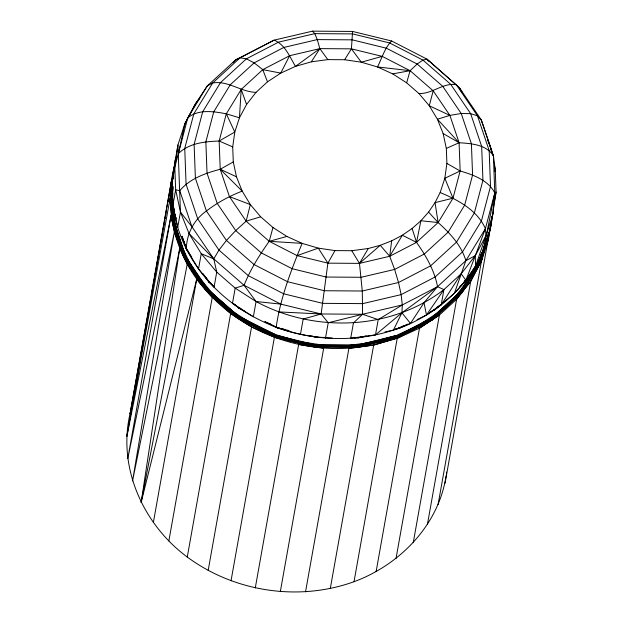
<?xml version="1.0" encoding="UTF-8"?>
<svg xmlns="http://www.w3.org/2000/svg" width="623" height="623" viewBox="0 0 623 623"><rect width="100%" height="100%" fill="white"/><g stroke="black" fill="none" stroke-linecap="round" stroke-linejoin="round"><path stroke-width="0.93" d="M481.634 252.899L479.539 259.324L468.994 279.049L460.522 291.556L432.144 317.605L418.43 325.455L396.649 335.392L373.263 342.097L357.143 345.235L315.62 344.94L299.274 341.575L275.358 334.535L252.829 324.279L238.5 316.227L208.152 289.765L198.753 277.134L186.184 257.47L182.017 246.77L174.097 221.531L172.532 197.374L172.68 186.261M174.417 166.878L174.775 164.978C162.385 209.001 176.036 258.039 206.805 291.338C243.741 333.141 302.155 353.856 357.267 347.354L357.143 345.235L315.62 344.94L275.156 335.042L238.5 316.227L208.152 289.765L186.184 257.47L174.097 221.531L173.599 208.207M490.737 224.412L488.44 239.73L481.447 261.115L470.754 281.129L456.62 299.258L439.386 315.074L419.481 328.189L397.396 338.266L373.675 345.064L357.267 347.354L315.339 347.058L274.47 337.066L251.544 326.997L230.642 313.595L206.805 291.338L184.618 258.716L174.347 231.99L171.13 215.215L126.921 436.108L170.118 198.293L171.341 181.472L130.028 413.867C117.443 467.826 143.563 524.846 187.282 557.032C234.45 591.951 298.775 601.662 354.028 581.703L397.357 337.502L396.649 335.392L357.143 345.235L396.882 335.906L418.43 325.455L438.055 312.536M398.588 328.033L399.133 328.274C435.664 314.662 467.663 287.398 483.144 251.17L490.254 229.544L496.079 192.024L495.238 169.479L493.4 155.859L481.322 119.966L459.377 87.703L427.004 59.146L391.618 40.986L352.563 31.438L312.481 31.15L274.112 40.152L235.626 59.901L207.288 85.912L195.606 103.566L184.914 123.572L177.929 144.957L174.814 167.198L175.663 189.75L180.444 212.046L189.042 233.547L201.245 253.717L216.749 272.064L235.183 288.13L244.084 285.295C250.329 269.525 259.425 255.087 269.214 241.311L302.124 243.375C291.081 270.46 280.288 298.067 276.207 327.207L276.191 327.402C313.657 340.828 355.445 342.549 393.409 330.089L401.928 312.801L402.302 304.959L401.142 294.624L398.518 282.507L394.624 269.432L389.71 256.279L380.256 245.298L368.31 248.491L351.793 250.719L334.979 250.602L318.291 248.133L302.124 243.375L286.892 236.444L272.96 227.512L260.671 216.796L250.329 204.57L242.199 191.121L236.467 176.792L233.282 161.925L232.714 146.896L234.785 132.06L239.45 117.802L246.576 104.469L255.998 92.375L267.493 81.831L280.763 73.093L295.481 66.373L311.298 61.841L327.815 59.613L344.628 59.73L361.317 62.199L377.483 66.957L392.716 73.888L406.648 82.82L418.936 93.536L429.278 105.762L437.408 119.211L443.14 133.54L446.325 148.406L446.893 163.436L444.822 178.271L440.157 192.53L435.033 202.639L428.593 212.085L420.914 220.744L412.115 228.501L402.318 235.237L391.649 240.86L380.256 245.298L359.471 263.373L327.885 263.147L297.101 255.625L269.214 241.311L246.132 221.181L229.42 196.611L220.223 169.269L219.156 141.024L226.313 113.807L241.187 89.455L262.774 69.644L289.602 55.72L319.84 48.625L351.427 48.851L382.211 56.374L410.098 70.687L433.18 90.818L449.892 115.387L459.089 142.729L460.148 170.975L452.999 198.192L438.125 222.543L416.538 242.355L389.71 256.279L359.471 263.373L351.793 250.719M172.532 197.374L172.867 192.764M332.191 337.978C264.985 336.661 197.958 292.974 177.719 227.325L180.444 212.046L177.929 144.957L172.719 175.281L172.096 182.477L173.544 221.695L185.677 257.751L207.716 290.162L238.165 316.71L274.945 335.587L315.55 345.516L357.213 345.812L397.092 336.459L432.471 318.088L460.942 291.953L480.559 259.846L483.946 246.957M344.628 59.73L351.427 48.851L352.563 31.438M492.816 213.097C491.08 227.613 487.739 242.487 480.613 255.313M493.089 210.2L493.268 208.269M315.62 344.94L315.339 347.058L274.393 337.393L275.358 334.535L238.5 316.227L237.869 317.193L237.449 318.057L274.47 337.066M334.979 250.602L327.885 263.147L321.125 313.976L328.212 322.769L325.494 338.048M391.649 240.86L389.71 256.279L402.318 235.237L416.538 242.355C425.937 255.773 434.504 270.359 437.525 286.673L443.919 289.617L461.152 273.801L475.287 255.664L485.987 235.65L492.972 214.265L494.794 192.943L493.4 155.859L481.322 119.966L477.498 115.862L456.293 84.689C442.961 82.493 432.339 94.065 418.936 93.536M176.075 157.564L175.203 160.236L172.096 182.477L174.814 167.198L187.749 117.879L207.288 85.912L212.692 82.96L240.081 57.822L274.112 40.152C285.116 44.513 289.765 56.919 295.481 66.373L319.84 48.625L317.286 39.599L314.779 33.642L312.481 31.15M354.028 581.703C399.771 564.874 438.771 524.987 446.107 475.754M446.372 473.901L446.629 472.047M489.733 230.463L445.071 483.168M489.99 228.61L490.254 226.756M490.254 229.544L491.025 223.984M491.29 222.131L491.547 220.277M491.804 218.424L492.069 216.57M168.849 540.966L212.217 297.529L196.704 279.182L141.141 502.45L179.743 248.39L187.227 264.199L206.805 291.338L237.449 318.057M173.186 174.572L173.506 172.657M173.825 170.733L174.144 168.817M126.921 436.108L171.341 181.472M184.4 126.438L184.914 123.572L195.606 103.566L199.734 98.27M171.13 215.215L127.762 458.653L174.347 231.99L132.543 480.948L179.743 248.39M172.945 205.029L177.719 227.325L174.129 212.77L172.945 205.029L175.663 189.75L179.751 190.708L191.829 226.608L213.775 258.864L244.084 285.295L256.076 301.532C314.319 333.103 390.761 330.455 443.919 289.617L441.201 304.896L426.49 314.997L417.091 319.56M189.042 233.547L213.775 258.864L216.749 272.064L214.032 287.343L198.519 268.996L186.316 248.826C186.721 233.586 193.94 219.763 206.415 210.995C217.287 202.623 229.412 196.058 242.199 191.121L220.223 169.269C205.419 173.171 189.851 178.575 179.751 190.708M153.344 522.619L196.704 279.182M198.519 268.996L201.245 253.717L213.775 258.864L218.961 250.088L226.445 240.439L235.712 230.58L246.132 221.181L260.671 216.796M187.282 557.032L230.642 313.595M208.175 570.434L251.544 326.997M256.076 301.532L253.359 316.811L232.457 303.409L235.183 288.13L256.076 301.532L280.7 304.094L321.125 313.976L362.602 314.272L402.302 304.959L437.525 286.673L465.872 260.655L475.287 255.664L485.403 228.688L494.794 192.943L496.079 192.024L494.382 201.572M231.032 580.831L274.393 337.393M255.274 587.964L298.643 344.527L323.68 348.234L280.319 591.671M300.457 334.341L303.175 319.062L321.125 313.976L278.933 311.928M305.535 591.85L348.896 348.413L373.675 345.064L397.412 337.939L433.024 319.451L461.674 293.145L481.423 260.827L488.969 232.099M330.307 588.501L373.675 345.064M368.31 248.491L359.471 263.373L362.282 291.011L362.602 314.272L353.436 322.948L350.71 338.227L375.49 334.878L378.208 319.599L402.302 304.959M376.113 571.626L419.481 328.189L439.386 315.074L396.018 558.52M413.251 542.703L456.62 299.258L470.754 281.129L481.423 260.827L480.964 260.173L479.539 259.324L460.522 291.556L432.144 317.605L396.882 335.906M427.394 524.566L470.754 281.129M494.896 171.387L495.238 169.479L494.436 165.757M438.086 504.56L481.447 261.115L488.977 232.161M151.023 297.078L130.028 413.867L131.188 410.3M151.373 295.162L152.915 286.549M153.266 284.633L154.122 279.844M154.465 277.936L156.015 269.315M156.365 267.399L157.222 262.618M157.564 260.702L157.907 258.786M158.258 256.871L159.114 252.089M159.457 250.173L161.007 241.553M161.357 239.645L162.214 234.855M162.556 232.94L162.899 231.024M163.249 229.108L164.106 224.327M164.449 222.411L164.799 220.495M165.142 218.58L165.998 213.798M166.341 211.882L166.691 209.967M168.241 201.354L168.584 199.438M170.134 190.825L170.476 188.909M172.54 177.423L174.09 168.802L171.006 184.938L172.407 222.427L184.618 258.716L186.184 257.47L198.753 277.134L214.047 295.224M141.141 502.45L187.227 264.199M184.914 123.572L178.357 153.624C188.995 143.056 204.928 141.561 219.156 141.024L234.785 132.06L226.313 113.807C213.666 111.455 198.472 108.924 187.749 117.879M246.132 221.181L250.329 204.57L229.42 196.611M433.18 90.818L429.278 105.762L449.892 115.387L461.23 113.495L470.645 113.659L477.498 115.862L489.172 150.556L490.511 186.386L481.439 220.924L462.562 251.817L435.173 276.955L401.142 294.624L362.773 303.627L322.691 303.346L283.636 293.791L248.25 275.631L218.961 250.088L197.756 218.914L186.082 184.229L184.743 148.391L193.815 113.853L212.692 82.96C228.088 80.383 240.86 91.924 255.998 92.375M172.867 179.12L172.719 175.281L173.451 172.501M172.15 184.447L171.006 184.938L172.953 177.524M172.968 178.24L171.27 184.72L172.672 222.162L184.867 258.397L207.023 290.972L237.628 317.66L274.595 336.638L315.402 346.614L357.275 346.91L397.357 337.502L432.923 319.046L461.542 292.779L481.26 260.507L488.307 233.672M172.143 182.703L171.66 184.548L173.062 221.905L185.226 258.07L207.334 290.567L237.869 317.193L274.751 336.132L315.472 346.084L357.259 346.38L397.248 337.004L432.736 318.579L461.285 292.374L480.964 260.173L484.85 245.4M461.674 293.145L460.522 291.556L480.076 259.557L481.758 253.133M484.593 244.862L482.895 251.334L481.392 253.81L482.895 251.334L485.146 242.954M484.608 245.61L483.144 251.17L482.521 251.427M485.091 243.757L485.823 240.976M171.006 184.938L172.999 177.485M272.96 227.512L269.214 241.311L286.892 236.444M406.648 82.82L410.098 70.687L417.184 64.021L422.947 60.088L427.004 59.146L459.377 87.703L462.313 92.656M480.076 259.557L482.288 252.136M483.113 249.356L483.946 246.576M175.203 160.236L176.122 157.487M430.322 312.076L434.745 309.787L454.401 293.262L465.872 260.655L485.403 228.688C477.343 210.099 457.96 199.967 440.157 192.53M454.401 293.262L465.911 280.272L475.287 255.664L475.575 266.091L463.395 283.488L459.813 286.775M391.618 40.986C384.632 48.041 381.93 58.266 377.483 66.957L410.098 70.687L392.716 73.888M324.645 337.502L317.037 337.448L324.809 337.393M289.602 55.72L280.763 73.093L262.774 69.644L254.129 62.868L246.389 58.835L240.081 57.822L235.626 59.901L233.158 62.674M206.805 291.338L208.152 289.765L232.215 311.072L252.829 324.279M463.395 283.488L465.397 280.194L463.395 283.488L462.437 283.535M463.169 283.613L464.182 281.954M441.201 304.896L461.152 273.801L465.911 280.272M311.298 61.841L319.84 48.625L327.815 59.613M385.037 331.942L393.409 330.089L410.487 323.438L424.014 302.723L437.525 286.673L401.928 312.801L375.49 334.878M443.919 289.617L426.49 314.997L424.014 302.723M455.055 296.937L468.994 279.049M233.43 303.409L239.255 308.486L239.964 308.011M265.048 321.733L276.223 327.464L284.641 329.419M437.151 307.217L434.293 309.833L431.755 311.15M433.974 309.662L434.558 309.872L439.565 305.278M492.372 215.246L492.567 213.105M233.282 161.925L220.223 169.269L236.467 176.792M397.396 338.266L433.024 319.451L432.144 317.605M403.034 326.063L398.806 328.259L396.018 328.913M398.993 328.337L403.369 326.078M393.409 330.089L399.133 328.274L407.683 324.131M485.403 228.688L485.987 235.65L475.575 266.091L483.261 250.929L494.794 192.943C488.12 180.008 473.239 174.876 460.148 170.975L444.822 178.271L452.999 198.192L435.033 202.639L438.125 222.543C449.845 233.08 461.3 245.189 465.872 260.655M446.325 148.406L459.089 142.729C471.198 143.539 486.283 144.466 493.4 155.859M235.626 59.901L239.232 58.437M297.101 255.625L318.291 248.133L327.885 263.147M449.892 115.387L437.408 119.211L459.089 142.729L443.14 133.54M382.211 56.374L361.317 62.199L351.427 48.851M328.212 322.769L362.602 314.272L378.208 319.599M353.864 337.355L358.817 337.635L362.531 336.763M365.522 336.163L358.91 337.744L354.152 337.705M394.336 329.435L399.133 328.274M357.267 347.354L397.412 337.939M366.433 336.054L358.988 337.697L354.207 337.744M348.825 345.399L373.263 342.097M353.957 337.604L358.817 337.635M182.064 236.358L186.339 249.06L187.18 249.332M214.367 286.767L208.526 281.682L211.797 284.361M323.96 345.228L299.274 341.575L275.156 335.042M315.16 336.63L317.045 337.098M312.403 336.21L317.037 337.448M289.212 330.642L276.223 327.464M308.689 335.408L317.06 337.393M226.313 113.807L239.45 117.802L241.187 89.455L246.576 104.469M219.156 141.024L232.714 146.896M239.17 308.401L245.275 311.578M266.737 322.395L276.207 327.207M427.362 60.4L429.068 61.272M244.084 285.295L280.7 304.094M239.668 308.284L242.23 309.6M269.603 323.656L271.317 324.536M265.001 321.663L276.308 327.387M174.619 213.159L174.129 212.77L173.949 207.965M446.893 163.436L460.148 170.975M235.066 304.647L239.427 308.447M428.593 212.085L438.125 222.543L420.914 220.744L416.538 242.355L412.115 228.501M401.928 312.801L410.487 323.438M180.444 212.046L191.829 226.608M186.783 249.325L188.94 252.494M206.197 277.858L208.892 281.822M186.339 249.06L191.752 257.019M203.114 273.723L208.658 281.806M459.377 87.703L461.713 91.752M189.408 262.353L182.017 246.77L174.097 221.531L172.407 222.427L170.118 198.293M487.591 140.011L490.457 147.176L491.454 151.825M262.774 69.644L267.493 81.831M175.351 216.376L174.129 212.77L175.959 218.214M182.056 236.203L186.316 248.826M185.568 245.711L186.479 248.421M176.138 218.424L174.308 212.988L174.238 211.072M183.146 239.263L186.503 249.231M176.706 230.596L173.529 214.055L173.233 203.534M481.322 119.966L481.501 121.867M172.883 189.174L172.773 186.316L172.89 191.105M173.42 203.448L173.49 205.356M202.693 111.758L194.119 144.38L195.388 178.233L206.415 210.995L226.445 240.439L254.106 264.565L287.53 281.721L324.427 290.739L362.282 291.011L398.518 282.507L430.664 265.819L456.542 242.074L474.368 212.895L482.942 180.273L481.665 146.421L470.645 113.659L450.616 84.214L422.947 60.088L389.531 42.932L352.634 33.907L314.779 33.642L278.536 42.146L246.389 58.835L220.519 82.579L202.693 111.758M213.775 111.743L205.863 141.873L207.031 173.124L217.217 203.386L235.712 230.58L261.263 252.86L292.125 268.7L326.195 277.033L361.153 277.282L394.624 269.432L424.31 254.013L448.202 232.091L464.665 205.138L472.584 175.016L471.409 143.757L461.23 113.495L442.735 86.301L417.184 64.021L386.322 48.181L352.244 39.849L317.286 39.599L283.823 47.449L254.129 62.868L230.237 84.79L213.775 111.743M492.637 215.028L491.905 217.809L492.637 215.028"/></g></svg>
